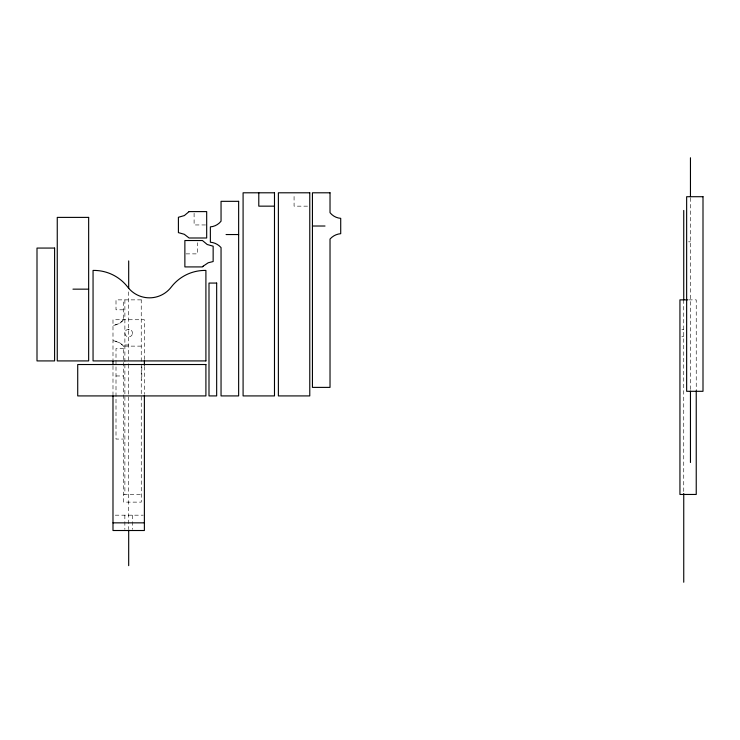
<?xml version="1.0" encoding="UTF-8"?>
<svg xmlns="http://www.w3.org/2000/svg" width="740" height="740" viewBox="0 0 740 740"><rect width="100%" height="100%" fill="white"/><g stroke="black" fill="none" stroke-linecap="round" stroke-linejoin="round"><path stroke-width="0.56" stroke-dasharray="3.7 2.78" d="M132.469 333.721A3.839 3.839 0 0 0 127.354 329.494A3.839 3.839 0 0 0 126.244 336.034A3.839 3.839 0 0 0 132.469 333.721L132.506 332.723M123.672 319.736L118.927 323.695L112.989 325.415A15.031 15.031 0 0 0 123.672 319.736L123.672 299.867M307.535 206.155L294.076 206.155L294.076 193.917M205.535 224.951L194.102 224.951L194.102 211.603M688.552 241.814L690.457 241.814M186.008 253.875L197.451 253.875L197.451 242.757M141.266 299.867L116.004 299.867L116.004 309.801L123.672 309.801M688.635 299.867L696.238 299.867L696.238 390.831M681.836 329.485L683.741 329.485M681.836 336.682L683.741 336.682M124.884 344.979L128.686 344.979M141.266 346.126L123.672 346.126A15.993 15.993 0 0 0 112.989 340.752L118.853 342.398L123.672 346.126L123.672 502.127L141.266 502.127L141.238 299.867M123.672 348.568L116.004 348.568L116.004 439.061L123.672 439.061M116.004 375.966L123.672 375.966M123.672 494.459L141.266 494.459M115.227 515.179L143.264 515.179M128.325 329.263L129.324 329.3M690.457 197.858L690.457 390.156M683.741 299.867L683.741 493.469M144.383 359.538L144.383 319.736L112.989 319.736L112.989 360.121M144.383 366.439L144.383 394.041M141.812 366.763L141.812 380.221M132.525 515.179L132.525 529.424M128.686 291.847L128.686 363.377M128.686 364.524L128.686 528.813M124.884 299.867L124.884 363.377M124.884 364.348L124.884 494.459M124.856 515.179L124.856 529.424M112.989 365.893L112.989 394.744"/><path stroke-width="1.11" d="M274.485 206.155L258.787 206.155L258.787 192.798M312.437 226.015L325.008 226.015M226.061 234.543L238.641 234.543M72.955 289.155L88.652 289.155M687.543 299.867L679.94 299.867L679.94 494.459L696.238 494.459L696.238 390.831M112.989 522.847L144.383 522.847M690.457 157.759L690.457 196.71M690.457 391.118L690.457 462.5M683.741 210.447L683.741 299.867M683.741 493.469L683.741 582.241M144.383 360.685L144.383 365.282M144.383 395.188L144.383 530.515L112.989 530.515L112.989 395.9M128.686 260.915L128.686 288.415M128.686 529.97L128.686 565.656M112.989 361.277L112.989 364.746M189.089 211.603L184.343 215.571L178.405 217.283L178.405 232.619L184.269 234.275L189.089 237.993L206.682 237.993L206.682 211.603L189.089 211.603M203.158 266.178L202.455 266.918L184.871 266.918L184.871 240.528L202.455 240.528L207.209 244.496L213.148 246.207L213.148 261.544L208.208 262.765L203.158 266.178M274.485 192.798L243.09 192.798L243.09 395.918L274.485 395.918L274.485 192.798M309.773 192.798L278.379 192.798L278.379 395.918L309.773 395.918L309.773 192.798M330.022 192.798L312.437 192.798L312.437 387.39L330.022 387.39L330.022 239.057A15.993 15.993 0 0 1 340.714 233.683L340.714 218.346A15.031 15.031 0 0 1 330.022 212.667L330.022 192.798M703 196.71L686.646 196.71L686.646 391.303L703 391.303L703 196.71M238.641 201.326L221.047 201.326L221.047 221.186A15.031 15.031 0 0 1 210.363 226.875L210.363 242.211A15.993 15.993 0 0 1 221.047 247.586L221.047 395.918L238.641 395.918L238.641 201.326M88.652 217.394L57.258 217.394L57.258 360.917L88.652 360.917L88.652 217.394M54.594 248.067L37 248.067L37 360.917L54.594 360.917L54.594 248.067M216.663 283.068L208.995 283.068L208.995 395.918L216.663 395.918L216.663 283.068M205.905 360.917L93.055 360.917L93.055 270.424A42.652 42.652 0 0 1 127.743 287.111A27.399 27.399 0 0 0 171.218 287.111A42.652 42.652 0 0 1 205.905 270.424L205.905 360.917M205.905 364.524L77.719 364.524L77.719 395.918L205.905 395.918L205.905 364.524"/></g></svg>
